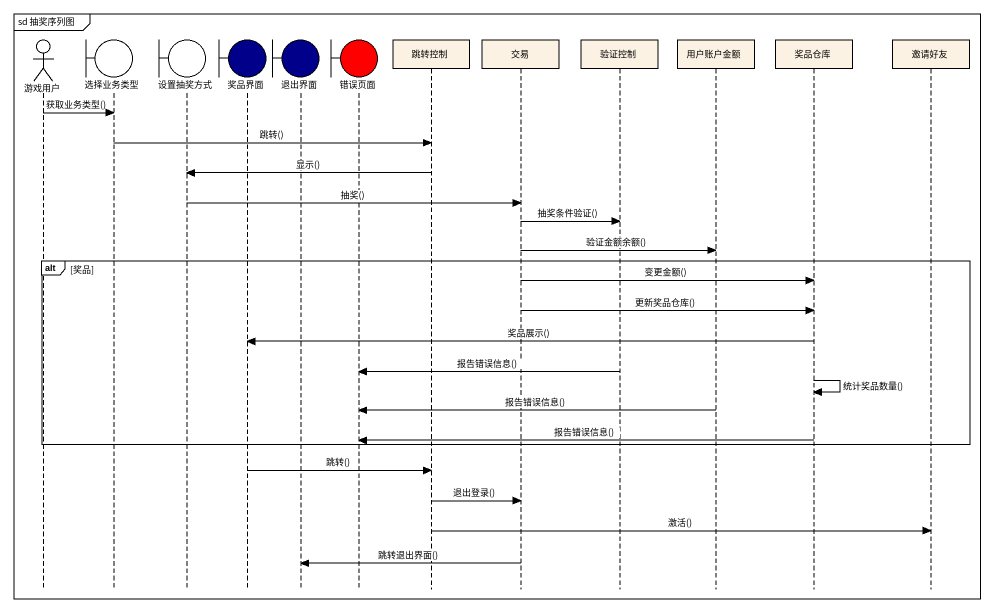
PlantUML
@startuml
mainframe sd 抽奖序列图
hide footbox
actor 游戏用户
boundary 选择业务类型
boundary 设置抽奖方式
boundary 奖品界面 #00008B
boundary 退出界面 #00008B
boundary 错误页面 #FF0000
participant 跳转控制
participant 交易
participant 验证控制
participant 用户账户金额
participant 奖品仓库
participant 邀请好友

游戏用户 -> 选择业务类型 : 获取业务类型()
选择业务类型 -> 跳转控制 : 跳转()
跳转控制 -> 设置抽奖方式 : 显示()
设置抽奖方式 -> 交易 : 抽奖()
交易 -> 验证控制 : 抽奖条件验证()
交易 -> 用户账户金额 : 验证金额余额()
alt 奖品
  交易 -> 奖品仓库 : 变更金额()
  交易 -> 奖品仓库 : 更新奖品仓库()
  奖品仓库 -> 奖品界面 : 奖品展示()
  验证控制 -> 错误页面 : 报告错误信息()
  奖品仓库 -> 奖品仓库 : 统计奖品数量()
  用户账户金额 -> 错误页面 : 报告错误信息()
  奖品仓库 -> 错误页面 : 报告错误信息()
end
奖品界面 -> 跳转控制 : 跳转()
跳转控制 -> 交易 : 退出登录()
跳转控制 -> 邀请好友 : 激活()
交易 -> 退出界面 : 跳转退出界面()
@enduml
